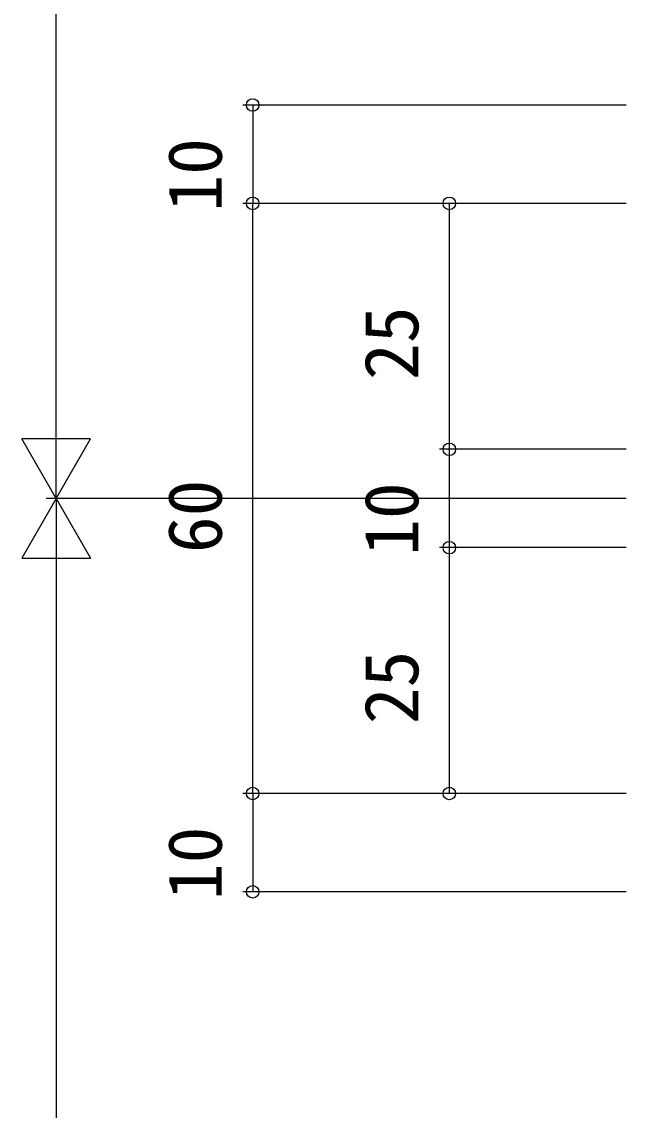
# Model space of a CAD drawing. Units: millimetres, scale not verified. Extents: x -960 to 961, y -419 to 416.
# Drawn here: x -597.9 to -536.4, y 176.4 to 287.1 of the extents above; entities that cross this region are included whole.
import ezdxf
from ezdxf.enums import TextEntityAlignment as Align

# ---------------------------------------------------------------- set-up
doc = ezdxf.new("R2010")
doc.units = ezdxf.units.MM
doc.header["$LTSCALE"] = 2
doc.layers.add('0-7_YKK_D', color=6, linetype='Continuous')
doc.styles.add('ＭＳ ゴシック', font='')
doc.styles.get('ＭＳ ゴシック').set_extended_font_data('MS Gothic')

msp = doc.modelspace()

# ---------------------------------------------------------------- linework, layer by layer
at = {"layer": '0-7_YKK_D'}
for p, q in [((-594.4, 245.6), (-594.4, 331.4)), ((-536.394, 278.6), (-575.4, 278.6)), ((-574.4, 278.6), (-574.4, 268.6)), ((-536.395, 268.6), (-575.4, 268.6)), ((-536.395, 268.6), (-575.4, 268.6)), ((-574.4, 208.6), (-574.4, 268.6)), ((-536.395, 268.6), (-555.4, 268.6)), ((-554.4, 268.6), (-554.4, 243.6)), ((-594.4, 238.6), (-594.4, 250.724)), ((-594.4, 238.6), (-597.9, 244.662)), ((-590.9, 244.662), (-597.9, 244.662)), ((-594.4, 238.6), (-590.9, 244.662)), ((-536.397, 243.6), (-555.4, 243.6)), ((-536.397, 243.6), (-555.4, 243.6)), ((-554.4, 243.6), (-554.4, 233.6)), ((-594.4, 238.6), (-597.9, 232.538)), ((-536.408, 238.6), (-595.4, 238.6)), ((-536.408, 238.6), (-595.4, 238.6)), ((-594.4, 238.6), (-590.9, 232.538)), ((-594.4, 238.6), (-594.4, 226.476)), ((-536.398, 233.6), (-555.4, 233.6)), ((-536.398, 233.6), (-555.4, 233.6)), ((-554.4, 233.6), (-554.4, 208.6)), ((-597.9, 232.538), (-590.9, 232.538)), ((-594.4, 231.6), (-594.4, -293.8)), ((-536.4, 208.6), (-575.4, 208.6)), ((-536.4, 208.6), (-575.4, 208.6)), ((-574.4, 208.6), (-574.4, 198.6)), ((-536.4, 208.6), (-555.4, 208.6)), ((-536.401, 198.6), (-575.4, 198.6))]:
    msp.add_line(p, q, dxfattribs=at)
for centre in [(-574.4, 278.6), (-574.4, 268.6), (-574.4, 268.6), (-554.4, 268.6), (-554.4, 243.6), (-554.4, 243.6), (-554.4, 233.6), (-554.4, 233.6), (-574.4, 208.6), (-574.4, 208.6), (-554.4, 208.6), (-574.4, 198.6)]:
    msp.add_circle(centre, 0.637, dxfattribs=at)

# ---------------------------------------------------------------- texts
at = {"layer": '0-7_YKK_D', "style": 'ＭＳ ゴシック'}
for s, p in [('10', (-575.9, 267.762)), ('25', (-555.9, 250.645)), ('60', (-575.9, 233.039)), ('10', (-555.9, 232.762)), ('25', (-555.9, 215.645)), ('10', (-575.9, 197.762))]:
    msp.add_text(s, height=5.499, rotation=90, dxfattribs=at).set_placement(p, align=Align.BOTTOM_LEFT)

doc.saveas('drawing.dxf')
